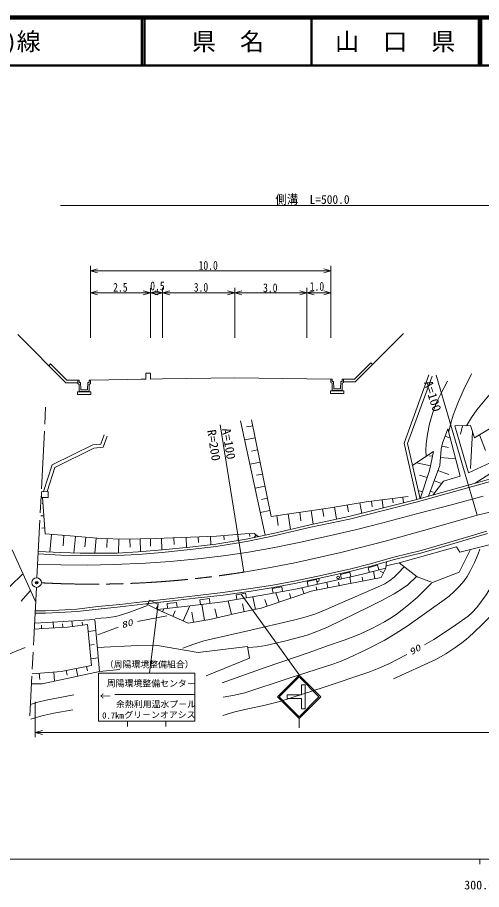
# Model space of a CAD drawing. Units: millimetres, scale not verified, with parts at other scales. Extents: x 40000 to 680000, y 20000 to 380000.
# Drawn here: x 271878 to 368336, y 198715 to 380000 of the extents above; entities that cross this region are included whole.
import ezdxf
from ezdxf.enums import TextEntityAlignment as Align

# ---------------------------------------------------------------- set-up
doc = ezdxf.new("R2010")
doc.units = ezdxf.units.MM
doc.header["$LTSCALE"] = 1000
doc.header["$PDMODE"] = 32
doc.header["$PDSIZE"] = 500
doc.linetypes.add('CHAIN', pattern=[18.5, 12, -1.5, 3.5, -1.5])
for name, color, linetype, lineweight in [('M-BGD', 7, 'Continuous', 13), ('M-BGD-EXST', 7, 'Continuous', 13), ('M-BMK', 2, 'CHAIN', 13), ('M-BMK-SRVR', 3, 'Continuous', 13), ('M-STR-HTXT', 7, 'Continuous', 13), ('M-STR-STRC', 7, 'Continuous', 13), ('M-TTL', 2, 'Continuous', 140), ('M-TTL-BAND', 7, 'Continuous', 13), ('M-TTL-LINE', 7, 'Continuous', 50)]:
    doc.layers.add(name, color=color, linetype=linetype, lineweight=lineweight)
doc.layers.add('M-OTRS', color=6, linetype='Continuous')
doc.layers.add('M-TTL-TXT', color=7, linetype='Continuous')
doc.styles.add('ＭＳ ゴシック', font='')
doc.styles.get('ＭＳ ゴシック').set_extended_font_data('MS Gothic')

msp = doc.modelspace()

# ---------------------------------------------------------------- linework, layer by layer
at = {"layer": 'M-BGD'}
for p, q in [((271934, 314075), (281934, 304075)), ((342083, 304288), (352083, 314288)), ((278752, 307965), (278399, 307611)), ((278752, 307965), (282141, 304575)), ((341927, 304788), (345316, 308177)), ((345316, 308177), (345670, 307824)), ((282141, 304575), (284434, 304575)), ((284434, 304575), (284684, 304575)), ((284434, 303875), (284434, 304575)), ((284684, 304575), (284709, 304100)), ((286759, 304100), (286784, 304575)), ((286784, 304575), (287034, 304575)), ((298534, 304825), (287034, 304575)), ((287034, 304575), (287034, 303875)), ((297576, 304806), (298534, 304825)), ((298534, 304825), (298534, 306075)), ((298534, 306075), (299534, 306075)), ((299534, 306075), (299534, 304825)), ((299534, 304825), (302034, 304863)), ((302034, 304863), (317034, 305088)), ((317034, 305088), (332034, 304863)), ((332034, 304863), (337034, 304788)), ((337034, 304788), (337284, 304788)), ((337034, 304088), (337034, 304788)), ((337284, 304788), (337309, 304313)), ((339359, 304313), (339384, 304788)), ((339384, 304788), (339634, 304788)), ((339634, 304788), (339634, 304088)), ((339634, 304788), (341927, 304788)), ((357406, 305693), (352251, 291508)), ((358064, 305454), (352979, 291461)), ((281934, 304075), (284434, 304075)), ((284434, 303875), (284684, 303731)), ((284684, 302400), (284684, 303731)), ((284709, 304100), (284984, 304100)), ((284984, 304100), (285031, 302700)), ((286438, 302700), (286484, 304100)), ((286484, 304100), (286759, 304100)), ((287034, 303875), (286784, 303731)), ((286784, 302400), (286784, 303731)), ((337034, 304088), (337284, 303944)), ((337284, 302613), (337284, 303944)), ((337309, 304313), (337584, 304313)), ((337584, 304313), (337631, 302913)), ((337734, 302813), (338934, 302813)), ((339038, 302913), (339084, 304313)), ((339084, 304313), (339359, 304313)), ((339634, 304088), (339384, 303944)), ((339384, 302613), (339384, 303944)), ((339583, 304288), (342083, 304288)), ((284834, 302150), (284334, 302150)), ((284334, 302150), (284334, 301650)), ((287134, 301650), (284334, 301650)), ((284684, 302400), (284834, 302250)), ((284834, 302250), (286634, 302250)), ((284834, 302250), (284834, 302150)), ((284834, 302150), (286634, 302150)), ((285134, 302600), (286334, 302600)), ((286634, 302250), (286784, 302400)), ((286634, 302150), (286634, 302250)), ((287134, 302150), (286634, 302150)), ((287134, 301650), (287134, 302150)), ((337434, 302363), (336934, 302363)), ((336934, 302363), (336934, 301863)), ((339734, 301863), (336934, 301863)), ((337284, 302613), (337434, 302463)), ((337434, 302463), (339234, 302463)), ((337434, 302463), (337434, 302363)), ((337434, 302363), (339234, 302363)), ((339234, 302463), (339384, 302613)), ((339234, 302363), (339234, 302463)), ((339734, 302363), (339234, 302363)), ((339734, 301863), (339734, 302363)), ((323347, 272390), (318249, 296123)), ((320519, 296383), (324606, 276275)), ((320775, 295126), (319508, 294869)), ((360203, 291508), (361362, 294465)), ((361362, 294465), (363879, 284675)), ((362760, 295104), (366037, 295144)), ((365628, 285354), (362760, 295104)), ((364398, 295124), (363990, 293346)), ((366456, 293885), (366028, 286233)), ((366037, 295144), (366876, 292626)), ((366876, 292626), (371032, 295104)), ((289175, 291310), (289890, 293210)), ((289674, 290647), (290545, 292963)), ((321285, 292613), (319187, 292186)), ((360782, 292986), (361849, 292568)), ((367915, 293246), (369145, 289949)), ((279088, 286977), (287550, 291185)), ((279663, 286481), (287739, 290498)), ((287550, 291185), (289175, 291310)), ((287739, 290498), (289674, 290647)), ((321796, 290099), (320545, 289845)), ((352251, 291508), (354887, 279781)), ((352979, 291461), (355570, 279935)), ((359643, 286872), (359963, 290229)), ((359963, 290229), (360203, 291508)), ((360083, 290868), (361472, 290608)), ((354008, 286881), (356127, 288311)), ((356127, 288311), (358325, 289749)), ((358325, 289749), (357486, 285833)), ((358115, 288770), (357534, 288895)), ((359803, 288551), (362960, 288250)), ((277287, 281430), (279088, 286977)), ((278027, 281441), (279663, 286481)), ((322307, 287586), (320236, 287165)), ((357695, 286812), (354820, 287429)), ((357340, 280467), (359643, 286872)), ((370104, 287432), (365628, 285354)), ((368034, 283457), (384654, 288222)), ((368171, 282976), (384789, 287740)), ((322818, 285072), (321583, 284821)), ((357007, 284359), (355433, 284870)), ((357486, 285833), (355570, 279935)), ((359259, 285805), (361558, 284978)), ((363879, 284675), (360442, 283596)), ((367003, 283169), (371573, 286084)), ((354632, 279710), (368034, 283457)), ((354761, 279227), (368171, 282976)), ((360442, 283596), (358207, 280709)), ((358492, 283670), (360062, 283105)), ((368034, 283457), (367003, 283169)), ((278232, 281444), (276844, 281423)), ((276844, 281423), (276862, 280223)), ((278249, 280244), (278232, 281444)), ((323329, 282559), (321284, 282143)), ((356049, 281409), (355175, 281693)), ((357724, 281534), (358251, 281345)), ((276862, 280223), (278249, 280244)), ((277068, 280226), (277628, 272641)), ((323839, 280045), (322621, 279798)), ((336476, 278027), (344389, 279324)), ((340785, 276229), (354632, 279710)), ((340897, 275742), (354761, 279227)), ((344389, 279324), (353080, 280427)), ((345475, 279462), (345627, 278268)), ((347648, 279737), (347867, 278009)), ((349821, 280013), (349933, 279134)), ((351994, 280289), (352147, 279085)), ((277162, 278962), (277046, 278954)), ((324350, 277532), (322332, 277122)), ((324606, 276275), (336476, 278027)), ((332915, 277501), (333332, 274673)), ((335289, 277851), (335526, 276239)), ((337794, 278243), (338213, 275692)), ((340432, 278675), (340672, 277215)), ((343070, 279108), (343433, 276895)), ((277348, 276434), (276767, 276391)), ((325793, 276450), (326095, 274403)), ((328167, 276801), (328641, 273588)), ((330541, 277151), (330807, 275343)), ((332748, 274551), (340785, 276229)), ((332856, 274063), (340897, 275742)), ((277535, 273906), (276954, 273863)), ((325041, 272744), (332748, 274551)), ((325149, 272256), (332856, 274063)), ((277628, 272641), (282835, 272216)), ((278930, 272535), (278629, 268857)), ((281533, 272323), (281358, 270172)), ((282835, 272216), (289291, 271685)), ((283911, 272128), (283627, 268670)), ((286063, 271951), (285899, 269957)), ((300556, 271685), (313283, 272163)), ((309465, 272020), (309508, 270873)), ((312010, 272115), (312074, 270399)), ((313283, 272163), (319154, 272641)), ((314751, 272283), (314823, 271399)), ((317686, 272522), (317786, 271296)), ((319154, 272641), (321094, 272748)), ((319383, 271562), (325041, 272744)), ((319475, 271070), (325149, 272256)), ((320124, 272695), (320156, 272115)), ((321492, 272417), (321076, 271916)), ((321094, 272748), (321890, 272086)), ((369407, 273197), (361752, 270951)), ((369548, 272717), (361895, 270472)), ((288215, 271774), (287955, 268610)), ((289291, 271685), (294206, 271526)), ((290520, 271645), (290461, 269830)), ((292977, 271565), (292883, 268650)), ((294206, 271526), (300556, 271685)), ((295264, 271552), (295306, 269897)), ((297381, 271605), (297448, 268930)), ((299498, 271658), (299536, 270129)), ((301829, 271733), (301920, 269309)), ((304374, 271828), (304425, 270472)), ((306919, 271924), (306998, 269827)), ((307732, 269902), (313138, 270521)), ((313138, 270521), (319383, 271562)), ((313207, 270026), (319475, 271070)), ((361752, 270951), (355808, 269190)), ((361895, 270472), (355939, 268708)), ((370488, 270532), (363825, 268842)), ((276161, 268475), (280913, 268247)), ((276185, 268974), (280927, 268747)), ((280927, 268747), (284898, 268634)), ((284898, 268634), (288419, 268606)), ((288419, 268606), (292613, 268634)), ((292613, 268634), (296941, 268887)), ((292629, 268134), (296977, 268388)), ((296941, 268887), (301923, 269309)), ((296977, 268388), (301973, 268812)), ((301923, 269309), (307732, 269902)), ((301973, 268812), (307789, 269405)), ((307789, 269405), (313207, 270026)), ((355808, 269190), (350128, 267781)), ((355939, 268708), (350254, 267297)), ((363129, 269985), (351195, 266654)), ((363825, 268842), (363129, 269985)), ((363676, 264665), (366069, 269411)), ((280913, 268247), (284894, 268134)), ((284894, 268134), (288422, 268106)), ((288422, 268106), (292629, 268134)), ((350128, 267781), (344976, 266372)), ((350254, 267297), (345098, 265887)), ((348569, 266836), (348455, 265538)), ((351195, 266654), (348495, 266000)), ((351195, 266654), (354924, 263720)), ((341145, 265403), (335245, 264082)), ((341261, 264917), (335348, 263593)), ((340970, 264689), (339021, 264240)), ((341195, 263715), (340970, 264689)), ((344976, 266372), (341145, 265403)), ((345098, 265887), (341261, 264917)), ((348455, 265538), (343567, 264261)), ((346725, 266120), (344790, 265614)), ((344790, 265614), (345043, 264647)), ((346189, 263322), (345899, 264870)), ((346978, 265152), (346725, 266120)), ((347949, 264547), (347281, 264888)), ((348455, 265538), (347444, 263556)), ((335245, 264082), (329388, 262849)), ((335348, 263593), (329481, 262358)), ((334031, 263136), (332075, 262719)), ((334239, 262158), (334031, 263136)), ((343567, 264261), (336874, 262720)), ((339021, 264240), (339246, 263266)), ((347444, 263556), (339915, 262147)), ((341170, 262382), (340932, 263654)), ((343679, 262852), (343525, 263677)), ((354924, 263720), (358107, 262527)), ((358107, 262527), (363676, 264665)), ((320357, 261267), (314545, 260430)), ((324941, 262013), (320357, 261267)), ((325027, 261520), (320433, 260772)), ((329648, 261179), (322339, 259814)), ((326793, 261663), (324827, 261296)), ((324827, 261296), (325011, 260313)), ((329388, 262849), (324941, 262013)), ((329481, 262358), (325027, 261520)), ((326977, 260680), (326793, 261663)), ((336874, 262720), (329648, 261179)), ((331436, 260210), (330987, 261464)), ((332075, 262719), (332283, 261741)), ((339915, 262147), (332911, 260738)), ((334079, 260973), (333945, 261635)), ((336413, 261443), (336186, 262573)), ((338747, 261912), (338604, 262623)), ((274540, 260789), (272662, 258684)), ((308777, 259770), (304021, 259197)), ((308837, 259273), (304074, 258700)), ((314545, 260430), (308777, 259770)), ((314609, 259934), (308837, 259273)), ((322339, 259814), (314589, 258537)), ((320433, 260772), (314609, 259934)), ((319288, 260324), (317315, 259999)), ((317315, 259999), (317477, 259013)), ((319451, 259338), (319288, 260324)), ((321353, 256962), (320789, 259558)), ((329961, 259681), (322520, 257216)), ((326240, 258449), (325587, 260420)), ((328721, 259271), (328396, 260251)), ((332911, 260738), (329961, 259681)), ((288610, 257524), (284250, 256995)), ((293145, 257964), (288610, 257524)), ((293199, 257467), (288664, 257027)), ((297857, 258537), (293145, 257964)), ((297917, 258040), (293199, 257467)), ((304021, 259197), (297857, 258537)), ((304074, 258700), (297917, 258040)), ((298633, 258117), (304074, 258700)), ((300983, 256907), (298633, 258117)), ((299376, 258859), (298919, 257970)), ((301155, 257944), (299376, 258859)), ((300697, 257055), (301155, 257944)), ((307192, 257656), (300983, 256907)), ((304960, 258394), (302975, 258155)), ((302975, 258155), (303094, 257162)), ((305080, 257401), (304960, 258394)), ((306307, 254559), (307700, 257717)), ((314589, 258537), (307192, 257656)), ((311765, 259208), (309779, 258971)), ((309779, 258971), (309897, 257978)), ((310741, 254651), (310181, 258012)), ((311883, 258215), (311765, 259208)), ((316355, 255862), (315703, 258720)), ((319019, 256456), (318666, 258084)), ((323760, 257627), (323301, 259012)), ((277689, 256643), (275561, 256640)), ((277706, 256143), (275562, 256140)), ((280508, 256819), (277689, 256643)), ((280539, 256320), (277706, 256143)), ((284250, 256995), (280508, 256819)), ((284292, 256497), (280539, 256320)), ((288664, 257027), (284292, 256497)), ((296827, 254456), (302952, 255638)), ((307372, 254089), (300983, 256907)), ((302048, 256438), (302326, 257069)), ((304178, 255498), (304679, 256635)), ((308495, 254276), (308148, 256356)), ((317852, 256203), (311864, 254838)), ((313361, 255179), (312933, 257055)), ((322520, 257216), (317852, 256203)), ((275434, 254075), (278014, 254212)), ((278014, 254212), (282456, 254506)), ((279386, 253102), (279307, 254298)), ((281293, 253228), (281246, 253945)), ((282456, 254506), (287988, 254841)), ((283294, 253416), (283159, 254548)), ((285390, 253668), (285317, 254273)), ((287988, 254841), (288952, 244070)), ((311864, 254838), (307372, 254089)), ((278433, 253039), (275372, 252829)), ((276902, 252934), (276852, 253663)), ((282247, 253290), (278433, 253039)), ((286438, 253793), (282247, 253290)), ((287276, 245285), (286438, 253793)), ((286577, 252375), (288195, 252535)), ((288597, 251697), (292800, 253278)), ((286857, 249539), (287812, 249633)), ((288508, 249036), (296893, 249461)), ((296893, 249461), (300540, 249520)), ((300540, 249520), (309424, 247990)), ((309424, 247990), (319661, 249226)), ((319661, 249226), (320131, 246814)), ((287136, 246703), (288703, 246858)), ((320131, 246814), (311071, 243107)), ((280947, 244028), (287276, 245285)), ((286221, 245076), (286404, 244155)), ((274910, 243561), (280947, 244028)), ((276419, 243678), (276521, 242358)), ((288952, 244070), (277050, 241471)), ((279438, 243911), (279584, 242025)), ((282002, 244238), (282195, 243269)), ((284112, 244657), (284425, 243081)), ((293186, 244460), (288952, 244070)), ((277050, 241471), (274808, 241508))]:
    msp.add_line(p, q, dxfattribs=at)
for points in [[(365180, 295141), (366243, 296838), (367376, 298439), (369400, 300919), (371539, 303366), (372308, 304006), (373301, 304687), (374617, 305429), (376060, 306119), (378614, 307257), (381107, 308489), (383281, 309692), (385603, 311103), (389134, 313468)], [(361507, 293930), (361945, 295676), (362464, 297337), (363413, 299801), (364519, 302373), (366235, 305926)], [(356818, 288772), (356778, 289971), (356850, 291337), (357120, 293357), (357526, 295519), (357900, 297008), (358388, 298532), (359038, 300094), (359801, 301650), (361273, 304402)], [(314636, 238708), (317000, 239138), (319149, 239634), (328377, 242643), (337631, 245638), (339136, 246177), (340645, 246826), (344428, 248636), (348084, 250503), (350376, 251864), (352900, 253488), (360586, 258956), (361603, 259723), (362649, 260651), (363667, 261683), (364703, 262905), (365331, 263798), (366036, 265009), (366836, 266669), (367607, 268514), (367998, 269500)], [(350060, 242524), (358808, 246535), (360882, 247744), (362759, 248956), (364229, 249997), (365529, 251035), (368293, 253644), (370987, 256324), (372456, 257882), (373890, 259551), (375374, 261438), (376823, 263448), (380440, 268829)], [(356468, 249551), (358387, 250678), (360397, 251982), (363011, 253724), (365526, 255522), (366407, 256336), (367353, 257372), (368342, 258639), (369260, 259996), (374318, 268300), (374869, 270067)], [(306246, 248920), (308313, 249678), (310594, 250394), (319790, 252514), (329246, 254695), (331405, 255262), (333695, 255981), (336032, 256920), (338412, 257986), (347333, 261825), (348231, 262279), (349244, 262924), (350186, 263673), (351108, 264555), (352203, 265735)], [(272947, 264259), (270376, 261769), (267942, 259213), (266383, 257197), (264946, 255175), (264756, 254873)], [(319915, 249023), (321712, 249161), (323487, 249415), (327681, 250404), (332079, 251563), (334135, 252350), (336298, 253292), (345108, 257559), (347631, 258789), (350195, 260155), (351713, 261123), (353021, 262081), (354816, 263775)], [(314430, 241699), (323333, 244908), (332479, 247977), (336096, 249325), (339749, 250569), (341454, 251145), (343008, 251773), (345540, 252974), (348170, 254345), (349529, 255172), (350836, 256093), (352804, 257637), (354941, 259448), (357910, 262434)], [(288114, 255051), (290294, 255218), (292350, 255499), (293702, 255867), (295028, 256334), (298927, 257733)], [(314566, 234891), (317060, 235631), (319730, 236308), (323064, 236986), (326402, 237777), (335640, 240810), (344927, 243929), (346977, 244726), (349083, 245662), (352781, 247548)], [(274595, 237165), (276122, 237644), (277855, 238073), (283597, 239165)], [(274654, 234165), (276969, 234801), (279428, 235369), (283420, 236106)]]:
    msp.add_lwpolyline(points, dxfattribs=at)
for centre in [(334317, 263063), (338529, 263571)]:
    msp.add_circle(centre, 300, dxfattribs=at)
for centre, start, end in [((337731, 302913), 180, 271.90915), ((338938, 302913), 268.09085, 0), ((285131, 302700), 180, 271.90915), ((286338, 302700), 268.09085, 0)]:
    msp.add_arc(centre, 100, start, end, dxfattribs=at)
at = {"layer": 'M-BGD-EXST'}
for p, q in [((299327, 243717), (301151, 258187)), ((288738, 243717), (308738, 243717)), ((288738, 233717), (288738, 243717)), ((308738, 243717), (308738, 233717)), ((292108, 239264), (308738, 239264)), ((308738, 233717), (288738, 233717)), ((294738, 233717), (294738, 232611)), ((302738, 233717), (302738, 232611))]:
    msp.add_line(p, q, dxfattribs=at)
at = {"layer": 'M-BMK'}
for p, q in [((275906, 263528), (277733, 298997)), ((263229, 286251), (275598, 258560)), ((367445, 276525), (372838, 277837)), ((275805, 261531), (274475, 234826))]:
    msp.add_line(p, q, dxfattribs=at)
msp.add_lwpolyline([(367445, 276525), (358025, 273825), (348579, 271215), (339084, 268788), (329524, 266635), (324814, 265709), (320086, 264883), (318901, 264693)], dxfattribs=at)
msp.add_arc((287387, 462197), 200000, 266.98086, 279.07338, dxfattribs=at)
at = {"layer": 'M-BMK-SRVR'}
for radius in [1000, 40]:
    msp.add_circle((275855, 262530), radius, dxfattribs=at)
at = {"layer": 'M-OTRS'}
msp.add_point((275855, 262530), dxfattribs=at)
at = {"layer": 'M-STR-HTXT'}
for p, q in [((280809, 340940), (572689, 340940)), ((287034, 313428), (287034, 328353)), ((337034, 328353), (337034, 313428)), ((287034, 327353), (288534, 327773)), ((288534, 326933), (287034, 327353)), ((287034, 327353), (337034, 327353)), ((335534, 327773), (337034, 327353)), ((337034, 327353), (335534, 326933)), ((287034, 322785), (288534, 323205)), ((288534, 322365), (287034, 322785)), ((287034, 322785), (299534, 322785)), ((298034, 323205), (299534, 322785)), ((299534, 322785), (298034, 322365)), ((299534, 323785), (299534, 313428)), ((299534, 322785), (301034, 323205)), ((301034, 322365), (299534, 322785)), ((299534, 322785), (302034, 322785)), ((300534, 323205), (302034, 322785)), ((302034, 322785), (300534, 322365)), ((302034, 323785), (302034, 313428)), ((302034, 322785), (303534, 323205)), ((303534, 322365), (302034, 322785)), ((302034, 322785), (317034, 322785)), ((315534, 323205), (317034, 322785)), ((317034, 322785), (315534, 322365)), ((317034, 323785), (317034, 313428)), ((317034, 322785), (318534, 323205)), ((318534, 322365), (317034, 322785)), ((317034, 322785), (332034, 322785)), ((330534, 323205), (332034, 322785)), ((332034, 322785), (330534, 322365)), ((332034, 323785), (332034, 313428)), ((332034, 322785), (333534, 323205)), ((333534, 322365), (332034, 322785)), ((332034, 322785), (337034, 322785)), ((335534, 323205), (337034, 322785)), ((337034, 322785), (335534, 322365)), ((358924, 305640), (367445, 276525)), ((314044, 295343), (318927, 264700)), ((254083, 241161), (273462, 249046)), ((275562, 237752), (275562, 230377)), ((275562, 231377), (277062, 231797)), ((277062, 230957), (275562, 231377)), ((275562, 231377), (553254, 231377))]:
    msp.add_line(p, q, dxfattribs=at)
at = {"layer": 'M-STR-STRC'}
for p, q in [((362120, 278704), (368647, 280518)), ((355063, 276891), (362120, 278704)), ((347810, 274939), (355063, 276891)), ((342387, 273593), (347810, 274939)), ((330086, 270803), (336056, 272086)), ((336056, 272086), (342387, 273593)), ((324982, 269771), (330086, 270803)), ((315219, 268181), (319877, 268823)), ((319877, 268823), (324982, 269771)), ((291941, 266257), (298524, 266591)), ((298524, 266591), (303712, 266926)), ((303712, 266926), (310044, 267540)), ((310044, 267540), (315219, 268181)), ((276050, 266313), (280867, 266201)), ((280867, 266201), (286362, 266117)), ((286362, 266117), (291941, 266257)), ((330434, 243329), (318363, 260125)), ((330402, 243298), (325902, 238798)), ((330403, 242945), (326256, 238798)), ((334903, 238798), (330403, 243298)), ((334549, 238798), (330403, 242945)), ((330903, 239173), (330903, 241298)), ((330903, 241298), (331653, 241298)), ((331653, 241298), (330903, 241298)), ((330903, 239173), (330903, 241298)), ((331653, 236298), (331653, 241298)), ((331653, 236298), (331653, 241298)), ((325902, 238798), (330403, 234298)), ((326256, 238798), (330403, 234651)), ((327903, 238423), (327904, 239173)), ((327903, 238423), (327904, 239173)), ((330903, 238423), (327903, 238423)), ((330903, 238423), (327903, 238423)), ((327904, 239173), (330903, 239173)), ((330903, 239173), (327904, 239173)), ((334549, 238798), (330403, 234651)), ((334903, 238798), (330403, 234298)), ((330903, 236298), (330903, 238423)), ((330903, 236298), (330903, 238423)), ((331653, 236298), (330903, 236298)), ((331653, 236298), (330903, 236298)), ((330434, 234328), (330434, 232328))]:
    msp.add_line(p, q, dxfattribs=at)
at = {"layer": 'M-TTL'}
msp.add_line((680000, 380000), (40000, 380000), dxfattribs=at)
at = {"layer": 'M-TTL-BAND'}
for p, q in [((40000, 205000), (579000, 205000)), ((368000, 205000), (368000, 204000))]:
    msp.add_line(p, q, dxfattribs=at)
at = {"layer": 'M-TTL-LINE'}
for p, q in [((297750, 380000), (297750, 370000)), ((298250, 380000), (298250, 370000)), ((333000, 380000), (333000, 370000)), ((367750, 380000), (367750, 370000)), ((368250, 380000), (368250, 370000)), ((40000, 370000), (680000, 370000))]:
    msp.add_line(p, q, dxfattribs=at)

# ---------------------------------------------------------------- texts
at = {"layer": 'M-BGD', "style": 'ＭＳ ゴシック', "oblique": 15, "width": 1.35}
for s, rotation, p in [('80', 16.6, (293794, 252637)), ('90', 28.4, (353918, 247062))]:
    msp.add_text(s, height=1320, rotation=rotation, dxfattribs=at).set_placement(p, align=Align.BOTTOM_LEFT)
at = {"layer": 'M-BGD-EXST', "style": 'ＭＳ ゴシック'}
msp.add_text('（周陽環境整備組合）', height=1320, dxfattribs=at).set_placement((308506, 244461), align=Align.BOTTOM_RIGHT)
for s, p in [('周陽環境整備センタ－', (290440, 240520)), ('余熱利用温水プ－ル', (292358, 236178)), ('グリ－ンオアシス', (294097, 233984)), ('0.7km', (289480, 233840))]:
    msp.add_text(s, height=1320, dxfattribs=at).set_placement(p, align=Align.BOTTOM_LEFT)
at = {"layer": 'M-BGD-EXST', "style": 'ＭＳ ゴシック', "width": 0.9}
msp.add_text('←', height=1833, dxfattribs=at).set_placement((289001, 237459), align=Align.BOTTOM_LEFT)
at = {"layer": 'M-STR-HTXT', "style": 'ＭＳ ゴシック'}
for s, width, p in [('側溝\u3000L=500.0', 0.95, (325485, 340697)), ('10.0', 0.8, (309528, 327002)), ('2.5', 0.8, (291778, 322434)), ('0.5', 0.8, (299478, 322734)), ('3.0', 0.8, (308528, 322434)), ('3.0', 0.8, (322928, 322334)), ('1.0', 0.8, (332628, 322634))]:
    msp.add_text(s, height=1833, dxfattribs=dict(at, width=width)).set_placement(p, align=Align.BOTTOM_LEFT)
at = {"layer": 'M-STR-HTXT', "style": 'ＭＳ ゴシック', "width": 1.05}
for s, rotation, p in [('A=100', 287.5, (355795, 303960)), ('R=200', 278.8, (310755, 294087)), ('A=100', 279.5, (313816, 294377))]:
    msp.add_text(s, height=1833, rotation=rotation, dxfattribs=at).set_placement(p, align=Align.BOTTOM_LEFT)
at = {"layer": 'M-TTL-BAND', "style": 'ＭＳ ゴシック'}
msp.add_text('300.0', height=1833, dxfattribs=at).set_placement((367844, 198195), align=Align.BOTTOM_CENTER)
at = {"layer": 'M-TTL-TXT', "style": 'ＭＳ ゴシック'}
msp.add_text('一般県道上久原藤生(停)線', height=3666, dxfattribs=at).set_placement((216734, 375000), align=Align.MIDDLE_LEFT)
for s, p in [('県\u3000名', (315625, 375000)), ('山\u3000口\u3000県', (350375, 375000))]:
    msp.add_text(s, height=3666, dxfattribs=at).set_placement(p, align=Align.MIDDLE_CENTER)

doc.saveas('drawing.dxf')
